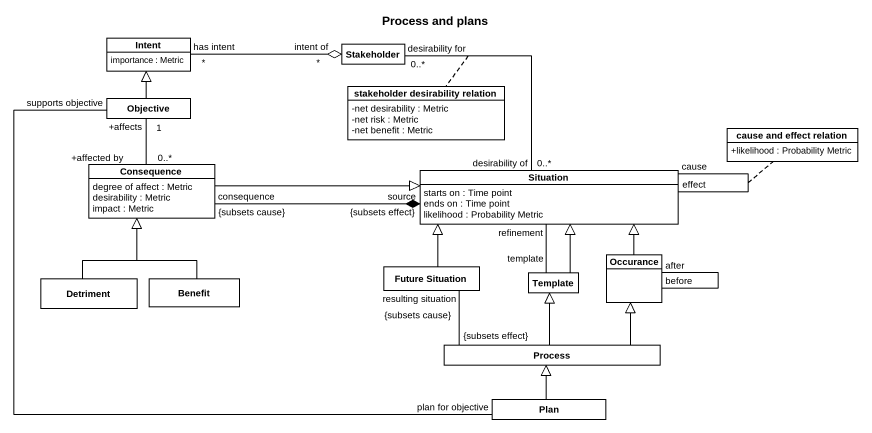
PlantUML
@startuml
title Process and plans
hide circle
hide empty members
skinparam classAttributeIconSize 0
class Intent {
  importance : Metric
}
class Stakeholder
class "stakeholder desirability relation" as stakeholder_desirability {
  -net desirability : Metric
  -net risk : Metric
  -net benefit : Metric
}
class Objective
class "cause and effect relation" as cause_and_effect_relation {
  +likelihood : Probability Metric
}
class Consequence {
  degree of affect : Metric
  desirability : Metric
  impact : Metric
}
class Situation {
  starts on : Time point
  ends on : Time point
  likelihood : Probability Metric
}
class Detriment
class Benefit
class "Future Situation" as Future_Situation
class Template
class Occurance
class "Process" as Process_
class Plan
Stakeholder "intent of\n*" o-left- "has intent\n*" Intent
Stakeholder "desirability for\n0..*" -- "desirability of\n0..*" Situation
(Stakeholder, Situation) .. stakeholder_desirability
Objective -up-|> Intent
Consequence "+affected by\n0..*" -up- "+affects\n1" Objective
Consequence -right-|> Situation
Situation "source\n{subsets effect}" *-left- "consequence\n{subsets cause}" Consequence
Situation "effect" -- "cause" Situation
(Situation, Situation) .. cause_and_effect_relation
Detriment -up-|> Consequence
Benefit -up-|> Consequence
Future_Situation -up-|> Situation
Template -up-|> Situation
Template "template" -up- "refinement" Situation
Occurance -up-|> Situation
Occurance "before" -- "after" Occurance
Process_ "{subsets effect}" -up- "resulting situation\n{subsets cause}" Future_Situation
Process_ -up-|> Template
Process_ -up-|> Occurance
Plan "plan for objective" -up- "supports objective" Objective
Plan -up-|> Process_
@enduml
